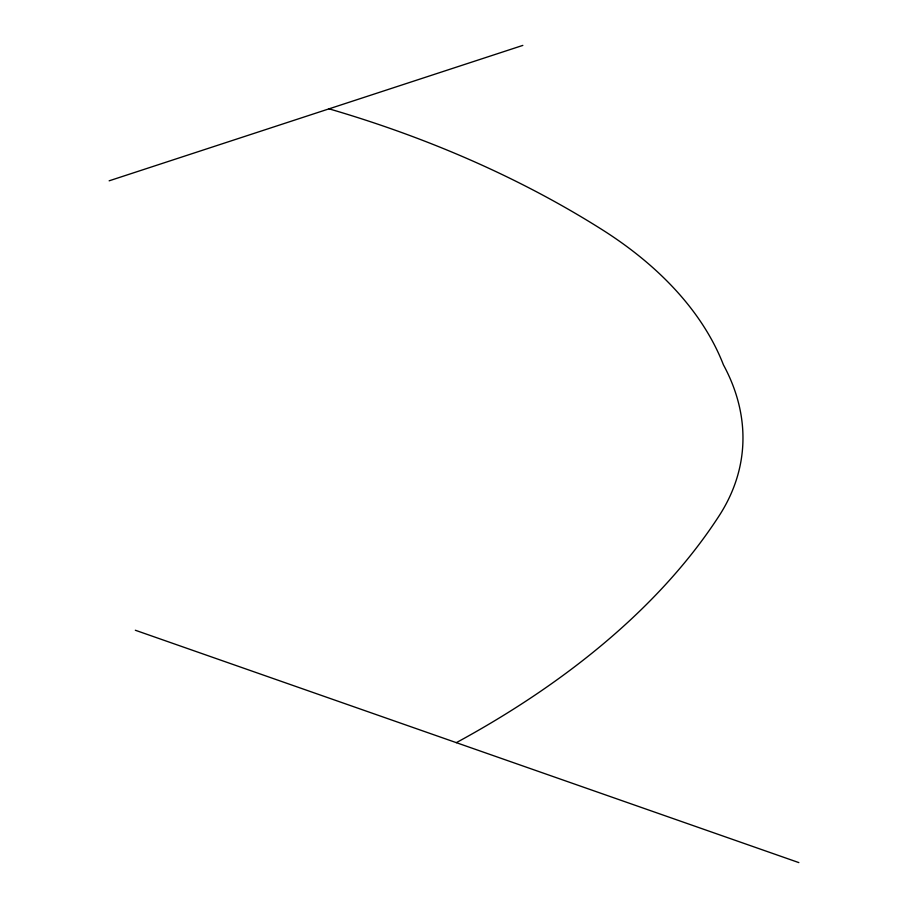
<?xml version="1.0" encoding="UTF-8"?>
<svg xmlns="http://www.w3.org/2000/svg" width="908" height="908" viewBox="0 0 908 908"><rect width="100%" height="100%" fill="white"/><g stroke="black" fill="none" stroke-linecap="round" stroke-linejoin="round"><path stroke-width="1.36" d="M109.153 180.817L522.838 45.4M135.326 630.243L798.847 862.6M456.327 742.653A966.328 544.845 -3.5 0 0 719.147 515.778A343.133 215.502 5.5 0 0 723.415 364.812A428.848 267.837 3.7 0 0 602.049 229.611A1145.658 795.964 -9.8 0 0 329.048 108.835"/></g></svg>
